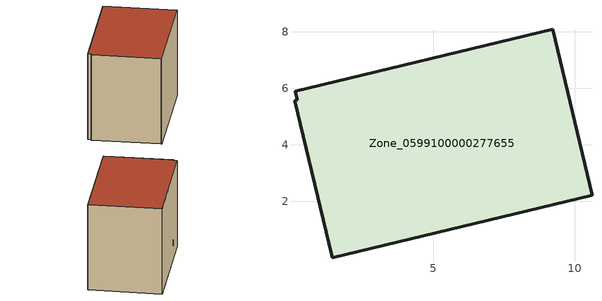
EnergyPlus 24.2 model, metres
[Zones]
Zone_0599100000277655
 floor ground (C_G): 9.22,8.09 10.62,2.21 1.41,0 1.39,0.08 0.07,5.57 0.17,5.61 0.11,5.91 z0
 wall outside (C_F): 10.62,2.21 9.22,8.09 0.11,5.91 0.17,5.61 0.07,5.57 1.39,0.08 1.41,0 10.62,2.21 z0:7.57
 roof outside (C_R): 1.41,0 10.62,2.21 9.22,8.09 0.11,5.91 0.17,5.61 0.07,5.57 1.39,0.08 z7.57
[BUILDING]
Pand.0599100000277655: North Axis=0; Terrain=City; Loads Convergence Tolerance Value=0.04; Temperature Convergence Tolerance Value=0.4; Solar Distribution=FullExterior; Maximum Number of Warmup Days=25; Minimum Number of Warmup Days=1
[Site:Location]
Rotterdam.The.Hague.AP_ZH_NLD Design_Conditions: Latitude=51.96; Longitude=4.45; Time Zone=1; Elevation=-4.5
[SITE:GROUNDTEMPERATURE:BUILDINGSURFACE]
18, 18, 18, 18, 18, 18, 18, 18, 18, 18, 18, 18
[MATERIAL] Thermal Absorptance=0.9; Solar Absorptance=0.7; Visible Absorptance=0.7
Name | Roughness | Thickness | Conductivity | Density | Specific Heat
G.TI.1965-1974 | MediumSmooth | 0.15 | 0.882353 | 540 | 1210
F.TI.1965-1974 | Rough | 0.3 | 0.697674 | 1920 | 840
R.TI.1965-1974 | MediumRough | 0.2 | 0.232558 | 1500 | 1000
[CONSTRUCTION]
C_G: G.TI.1965-1974
C_F: F.TI.1965-1974
C_R: R.TI.1965-1974
[ZONE]
Zone_0599100000277655: Type=1; Multiplier=1; Ceiling Height=Autocalculate; Volume=Autocalculate; Floor Area=autocalculate; Part of Total Floor Area=Yes
[ZONEINFILTRATION:DESIGNFLOWRATE]
Infil_Zone_0599100000277655: Zone or ZoneList or Space or SpaceList=Zone_0599100000277655; Schedule=AlwaysOn; Design Flow Rate Calculation Method=Flow/Area; Flow Rate per Floor Area=0.003; Constant Term Coefficient=1; Temperature Term Coefficient=0; Velocity Term Coefficient=0; Velocity Squared Term Coefficient=0
[HVACTEMPLATE:ZONE:IDEALLOADSAIRSYSTEM]
Zone_0599100000277655: Maximum Heating Supply Air Temperature=50; Minimum Cooling Supply Air Temperature=13; Maximum Heating Supply Air Humidity Ratio=0.0156; Minimum Cooling Supply Air Humidity Ratio=0.0077; Heating Limit=NoLimit; Cooling Limit=NoLimit; Dehumidification Control Type=ConstantSensibleHeatRatio; Cooling Sensible Heat Ratio=0.7; Dehumidification Setpoint=60; Humidification Control Type=None; Humidification Setpoint=30; Outdoor Air Method=None; Outdoor Air Flow Rate per Person=0.00944; Outdoor Air Flow Rate per Zone Floor Area=0; Outdoor Air Flow Rate per Zone=0; Demand Controlled Ventilation Type=None; Outdoor Air Economizer Type=NoEconomizer; Heat Recovery Type=None; Sensible Heat Recovery Effectiveness=0.7; Latent Heat Recovery Effectiveness=0.65
[ZONECONTROL:THERMOSTAT]
ThermostatControl_Zone_0599100000277655: Zone or ZoneList=Zone_0599100000277655; Control Type Schedule=DualSetpointControlType; Control 1=Thermostat_Zone_0599100000277655; Temperature Difference Between Cutout And Setpoint=0
[THERMOSTATSETPOINT:DUALSETPOINT]
Thermostat_Zone_0599100000277655: Heating Setpoint Temperature Schedule=HeatingSetpoint_Zone_0599100000277655; Cooling Setpoint Temperature Schedule=CoolingSetpoint_Zone_0599100000277655
[SCHEDULE:COMPACT]
HeatingSetpoint_Zone_0599100000277655: Through: 12/31, For: AllDays, Until: 24:00, 21
CoolingSetpoint_Zone_0599100000277655: Through: 12/31, For: AllDays, Until: 24:00, 24
DualSetpointControlType: Through: 12/31, For: AllDays, Until: 24:00, 4
AlwaysOn: Through: 12/31, For: AllDays, Until: 24:00, 1
